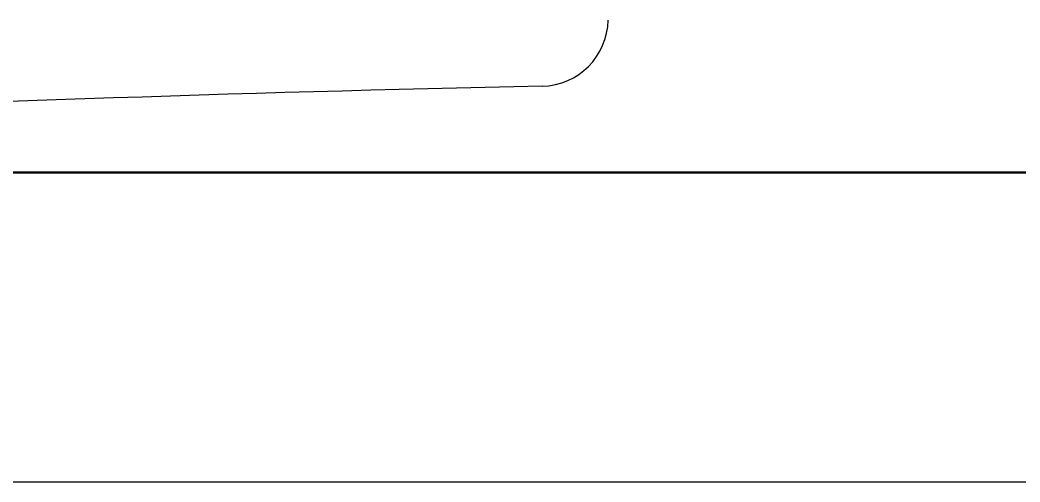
# Model space of a CAD drawing. Header units: millimetres. Extents: x -60 to 7633, y -2614 to 2146.
# Drawn here: x 845.25 to 874.97, y 1814.57 to 1828.28 of the extents above; entities that cross this region are included whole.
import ezdxf

# ---------------------------------------------------------------- set-up
doc = ezdxf.new("R2010")
doc.units = ezdxf.units.MM
doc.layers.get('0').update_dxf_attribs({"color": 250})

msp = doc.modelspace()

# ---------------------------------------------------------------- linework, layer by layer
at = {"linetype": 'Continuous'}
for p, q in [((806.231, 1823.751), (961.231, 1823.751)), ((961.031, 1823.766), (806.431, 1823.766)), ((804.731, 1814.566), (962.731, 1814.566))]:
    msp.add_line(p, q, dxfattribs=at)
for centre, radius, start, end in [((860.728, 1828.319), 2, 271.2317, 359), ((883.731, 758.4), 1068.167, 91.231677, 94.14995)]:
    msp.add_arc(centre, radius, start, end, dxfattribs=at)

doc.saveas('drawing.dxf')
